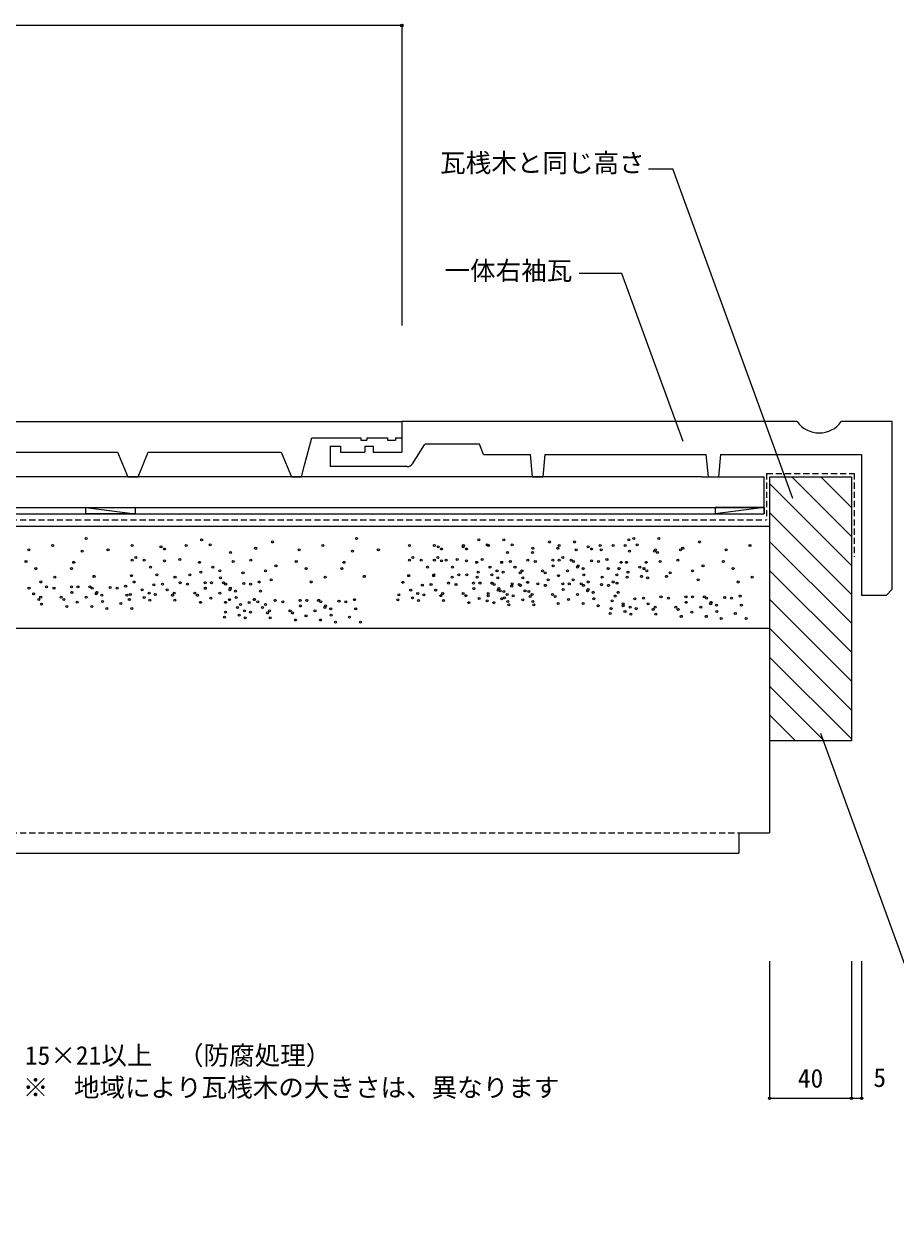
# Model space of a CAD drawing. Units: millimetres, scale not verified. Extents: x -198 to 202, y -140 to 130.
# Drawn here: x 32.3 to 117.6, y -48.1 to 70 of the extents above; entities that cross this region are included whole.
import ezdxf
from ezdxf.enums import TextEntityAlignment as Align

# ---------------------------------------------------------------- set-up
doc = ezdxf.new("R2010")
doc.units = ezdxf.units.MM
doc.header["$LTSCALE"] = 0.5
doc.header["$PDMODE"] = 32
doc.header["$PDSIZE"] = 0.25
doc.linetypes.add('DASHED1', pattern=[1.8, 1.2, -0.6])
for name, color, linetype, lineweight in [('1-0', 7, 'Continuous', 18), ('1-1', 7, 'Continuous', 18), ('1-2', 7, 'Continuous', 18)]:
    doc.layers.add(name, color=color, linetype=linetype, lineweight=lineweight)
doc.styles.add('ＭＳ ゴシック', font='')
doc.styles.get('ＭＳ ゴシック').set_extended_font_data('MS Gothic')

msp = doc.modelspace()

# ---------------------------------------------------------------- linework, layer by layer
at = {"layer": '1-0', "color": 3, "linetype": 'DASHED1'}
for p in [(104.9924, 26.1141), (-144.4558, 21.5595)]:
    msp.add_line(p, (104.9924, 21.5595), dxfattribs=at)
at = {"layer": '1-0'}
for p, q in [((98.658, 25.7595), (-144.4558, 25.7595)), ((98.658, 25.7595), (104.7549, 25.7595)), ((104.7549, 22.7595), (104.7549, 25.7595)), ((105.2969, 25.7595), (113.2969, 25.7595)), ((105.2969, 25.7595), (105.2969, -0.0405)), ((113.2969, 17.1084), (105.2969, 25.1084)), ((113.2969, 19.9368), (107.4742, 25.7595)), ((113.2969, 22.7652), (110.3027, 25.7595)), ((113.2969, 25.7595), (113.2969, -0.0405)), ((-143.4, 22.7595), (104.7549, 22.7595)), ((38.4, 22.7595), (43.2, 22.1595)), ((104.7549, 22.7595), (99.955, 22.1595)), ((-143.4, 22.1595), (104.7549, 22.1595)), ((113.2969, 14.2799), (105.2969, 22.2799)), ((-144.4558, 20.9595), (105.2969, 20.9595)), ((113.2969, 11.4515), (105.2969, 19.4515)), ((113.2969, 8.6231), (105.2969, 16.6231)), ((113.2969, 5.7947), (105.2969, 13.7947)), ((-144.4558, 10.9595), (105.2969, 10.9595)), ((113.2969, 2.9662), (105.2969, 10.9662)), ((113.2969, 0.1378), (105.2969, 8.1378)), ((110.6468, -0.0405), (105.2969, 5.3094)), ((107.8184, -0.0405), (105.2969, 2.481)), ((113.2969, -0.0405), (105.2969, -0.0405)), ((105.2969, -0.0405), (105.2969, -9.0405)), ((102.2969, -9.0405), (102.2969, -11.0405)), ((102.2969, -9.0405), (105.2969, -9.0405)), ((-144.4558, -11.0405), (102.2969, -11.0405))]:
    msp.add_line(p, q, dxfattribs=at)
at = {"layer": '1-0', "linetype": 'DASHED1'}
msp.add_line((-144.4558, -9.0405), (102.2969, -9.0405), dxfattribs=at)
at = {"layer": '1-0', "color": 3, "linetype": 'DASHED1'}
msp.add_lwpolyline([(104.9924, 26.1141), (113.5757, 26.1141), (113.5757, 17.9481)], dxfattribs=at)
at = {"layer": '1-0'}
msp.add_lwpolyline([(38.4, 22.1595), (38.4, 22.7595), (43.2, 22.7595), (43.2, 22.1595)], close=True, dxfattribs=at)
for points in [[(104.7549, 22.7595), (99.955, 22.7595), (99.955, 22.1595), (104.7549, 22.1595)], [(104.7549, 22.7595), (104.7549, 22.1595), (104.7549, 22.7595)], [(110.2703, 0.6892), (128.0172, -48.0701), (132.973, -48.0701)]]:
    msp.add_lwpolyline(points, dxfattribs=at)
for centre in [(35.1379, 19.059), (38.431, 19.745), (42.927, 19.059), (45.7399, 18.9218), (48.2097, 19.059), (49.719, 19.6078), (50.5423, 19.1276), (56.6482, 19.402), (61.5879, 19.059), (64.8809, 19.745), (70.0438, 19.059), (72.4887, 19.059), (72.8566, 18.9218), (75.3016, 18.9218), (75.3264, 19.059), (76.8358, 19.6078), (77.659, 19.1276), (77.7714, 19.059), (79.2807, 19.6078), (80.104, 19.1276), (83.765, 19.402), (84.7135, 19.059), (86.2099, 19.402), (87.5264, 18.9218), (88.7046, 19.059), (89.9962, 19.059), (91.1496, 19.059), (91.5055, 19.6078), (91.9977, 19.745), (92.3288, 19.1276), (94.4427, 19.745), (98.4347, 19.402), (103.3744, 19.059), (32.8053, 18.6473), (38.0193, 18.5101), (40.5578, 18.6473), (43.27, 17.8927), (46.0829, 18.7159), (47.5922, 17.6868), (52.5319, 18.3729), (55.0017, 18.7845), (59.2553, 18.6473), (64.4693, 18.5101), (67.0077, 18.6473), (70.3868, 17.8927), (72.8318, 17.8927), (73.1997, 18.7159), (74.709, 17.6868), (75.6446, 18.7159), (77.1539, 17.6868), (79.6486, 18.3729), (82.0936, 18.3729), (82.1184, 18.7845), (84.5634, 18.7845), (85.0565, 17.8927), (86.372, 18.6473), (87.8694, 18.7159), (88.817, 18.6473), (89.3787, 17.6868), (91.5861, 18.5101), (94.031, 18.5101), (94.1245, 18.6473), (94.3184, 18.3729), (96.5695, 18.6473), (96.7882, 18.7845), (101.0418, 18.6473), (32.5309, 17.481), (33.4913, 16.795), (36.9902, 16.795), (37.1961, 17.4124), (42.927, 17.6182), (44.0933, 17.6182), (44.7108, 16.9322), (46.0829, 17.5496), (49.5132, 17.4124), (49.6504, 16.4519), (50.8167, 16.9322), (51.5028, 16.5892), (52.8063, 17.481), (54.5214, 17.6182), (55.9622, 16.5892), (56.9913, 17.0694), (58.9808, 17.481), (59.9413, 16.795), (63.4402, 16.795), (63.6461, 17.4124), (70.0438, 17.6182), (71.2101, 17.6182), (71.8275, 16.9322), (72.4887, 17.6182), (73.1997, 17.5496), (73.655, 17.6182), (74.2725, 16.9322), (75.6446, 17.5496), (76.63, 17.4124), (76.7672, 16.4519), (77.9335, 16.9322), (78.6195, 16.5892), (79.0749, 17.4124), (79.2121, 16.4519), (79.923, 17.481), (80.3784, 16.9322), (81.0645, 16.5892), (81.6382, 17.6182), (82.368, 17.481), (83.0789, 16.5892), (84.0831, 17.6182), (84.108, 17.0694), (84.7135, 17.6182), (85.5239, 16.5892), (85.8798, 17.6182), (86.0976, 17.481), (86.4973, 16.9322), (86.553, 17.0694), (87.0581, 16.795), (87.8694, 17.5496), (88.5425, 17.481), (89.503, 16.795), (90.557, 16.795), (90.7628, 17.4124), (91.2997, 17.4124), (91.4369, 16.4519), (92.6032, 16.9322), (93.0019, 16.795), (93.2078, 17.4124), (93.2893, 16.5892), (94.5928, 17.481), (96.3079, 17.6182), (97.7487, 16.5892), (98.7778, 17.0694), (100.7673, 17.481), (101.7278, 16.795), (33.9716, 15.4914), (35.3437, 15.9717), (39.1856, 16.0403), (42.8584, 16.1089), (43.1249, 15.4892), (45.3282, 16.1775), (45.894, 15.2834), (47.112, 15.9717), (47.6092, 15.4206), (48.339, 15.2834), (48.5527, 16.1775), (50.0541, 15.4206), (50.6845, 15.4206), (51.5714, 15.9031), (51.8508, 15.4206), (52.0686, 15.2834), (53.7668, 16.3833), (53.8404, 15.352), (54.5135, 15.2834), (55.3497, 15.4892), (56.511, 15.6973), (60.4216, 15.4914), (61.7937, 15.9717), (65.6356, 16.0403), (69.3918, 15.4563), (69.9752, 16.1089), (72.4201, 16.1089), (72.445, 16.1775), (73.876, 15.3877), (74.2287, 15.9717), (74.8899, 16.1775), (75.6695, 16.1775), (76.321, 15.3877), (76.6737, 15.9717), (76.9513, 15.3877), (78.1144, 16.1775), (78.1176, 15.3877), (78.1354, 15.3671), (78.6881, 15.9031), (80.1072, 15.3191), (80.8835, 16.3833), (81.1331, 15.9031), (81.6165, 15.4563), (82.6196, 15.2985), (83.3285, 16.3833), (83.6278, 15.6973), (84.6449, 16.1089), (85.0646, 15.2985), (85.6949, 15.2985), (86.0727, 15.6973), (86.8613, 15.2985), (87.1147, 16.1775), (87.5383, 15.4914), (88.8985, 15.9717), (88.9104, 15.9717), (89.9833, 15.4914), (90.3392, 16.1775), (90.3601, 15.3671), (91.3554, 15.9717), (92.7524, 16.0403), (93.3579, 15.9031), (95.1973, 16.0403), (95.5533, 16.3833), (98.2975, 15.6973), (102.2081, 15.4914), (103.5802, 15.9717), (32.8256, 14.8874), (33.281, 14.3385), (34.5407, 15.0246), (35.2705, 14.8874), (36.9857, 15.0246), (37.0106, 14.4757), (37.6161, 15.0246), (38.7824, 15.0246), (39.0001, 14.8874), (39.3998, 14.3385), (39.4555, 14.4757), (39.9606, 14.2013), (40.7719, 14.956), (41.4451, 14.8874), (42.2813, 15.0932), (42.4056, 14.2013), (42.7382, 14.2543), (43.9045, 14.7345), (44.5905, 14.3915), (45.0459, 15.2148), (45.1831, 14.2543), (46.3494, 14.7345), (46.8545, 14.1857), (47.0355, 14.3915), (49.0499, 14.3915), (49.2995, 14.1857), (50.079, 14.8717), (51.4948, 14.3915), (52.4683, 14.7345), (52.524, 14.8717), (53.0291, 14.5973), (55.474, 14.5973), (69.005, 14.2214), (70.1713, 14.7017), (70.8573, 14.3586), (71.3127, 15.1819), (71.4499, 14.2214), (72.1609, 15.2505), (72.6162, 14.7017), (73.1213, 14.1528), (73.3023, 14.3586), (74.6058, 15.2505), (75.3167, 14.3586), (75.5663, 14.1528), (76.3458, 14.8389), (77.7486, 14.1322), (77.7617, 14.3586), (78.3354, 15.2505), (78.7351, 14.7017), (78.7908, 14.8389), (78.9149, 14.6124), (79.2959, 14.5645), (79.6009, 14.2694), (80.0563, 15.0927), (80.1935, 14.1322), (80.7803, 15.2505), (80.9045, 15.1613), (81.3598, 14.6124), (81.7409, 14.5645), (82.0459, 14.2694), (83.3494, 15.1613), (84.0603, 14.2694), (85.0894, 14.7496), (86.5053, 14.2694), (87.079, 15.1613), (87.4787, 14.6124), (87.5344, 14.7496), (88.0395, 14.4752), (88.8508, 15.2299), (89.524, 15.1613), (90.1801, 14.118), (90.4845, 14.4752), (102.4049, 14.118), (33.7861, 13.7897), (33.967, 13.9955), (34.0356, 13.3094), (35.9815, 13.9955), (36.231, 13.7897), (36.5303, 13.1036), (37.5475, 13.5152), (38.4264, 13.9955), (38.9753, 13.1036), (40.0173, 13.5838), (40.4409, 12.8978), (41.801, 13.378), (41.813, 13.378), (42.6447, 13.7741), (42.8858, 12.8978), (44.0854, 13.9799), (44.6591, 13.7055), (47.1041, 13.7055), (49.5988, 13.4996), (50.6159, 13.9113), (52.0437, 13.4996), (52.4398, 13.7611), (53.0857, 13.9799), (53.2194, 13.0065), (53.5093, 13.2938), (54.3608, 13.4867), (54.8695, 13.7741), (54.8814, 13.7741), (55.2089, 13.5553), (55.6643, 13.0065), (55.9543, 13.2938), (56.9241, 13.6925), (57.6539, 13.5553), (59.3691, 13.6925), (59.3939, 13.1437), (59.9994, 13.6925), (61.1657, 13.6925), (61.3835, 13.5553), (61.7832, 13.0065), (61.8389, 13.1437), (63.1553, 13.6239), (63.8284, 13.5553), (64.6646, 13.7611), (68.9115, 13.7412), (70.3522, 13.947), (70.926, 13.6726), (73.3709, 13.6726), (75.8656, 13.4667), (76.8827, 13.8784), (77.6551, 13.652), (78.3105, 13.4667), (79.0958, 13.8578), (79.3525, 13.947), (79.6696, 13.5834), (79.7761, 13.2609), (81.1363, 13.7412), (81.1482, 13.7412), (81.8649, 14.0636), (82.1145, 13.5834), (82.2211, 13.2609), (84.3099, 14.0636), (84.6092, 13.3775), (85.6263, 13.7892), (87.0542, 13.3775), (88.0961, 13.8578), (88.5197, 13.1717), (89.8799, 13.652), (89.8918, 13.652), (90.9597, 13.3634), (90.9647, 13.1717), (91.6457, 13.0203), (92.1011, 13.8436), (92.9492, 13.9122), (93.4046, 13.3634), (94.0907, 13.0203), (94.6644, 14.0494), (95.3942, 13.9122), (96.1051, 13.0203), (97.1093, 14.0494), (97.1342, 13.5006), (97.7397, 14.0494), (98.5501, 13.0203), (98.906, 14.0494), (99.1238, 13.9122), (99.5235, 13.3634), (99.5792, 13.5006), (100.0843, 13.2261), (100.8956, 13.9808), (101.5687, 13.9122), (102.5292, 13.2261), (51.9596, 12.046), (52.0531, 12.5262), (53.4003, 12.2518), (53.9054, 12.6634), (53.974, 11.9774), (54.498, 12.5262), (56.1694, 12.4576), (56.3504, 12.6634), (56.419, 11.9774), (58.3648, 12.6634), (58.6144, 12.4576), (58.9137, 11.7716), (59.9308, 12.1832), (60.8098, 12.6634), (61.3586, 11.7716), (62.344, 12.8693), (62.4006, 12.2518), (64.1844, 12.046), (64.1963, 12.046), (64.789, 12.8693), (89.6999, 12.4029), (89.7934, 12.8831), (91.1406, 12.6087), (91.7143, 12.3343), (92.2383, 12.8831), (93.9097, 12.8145), (94.1593, 12.3343), (96.3547, 12.8145), (96.654, 12.1284), (97.6711, 12.5401), (99.0989, 12.1284), (100.1409, 12.6087), (100.5645, 11.9226), (101.9247, 12.4029), (101.9366, 12.4029), (103.0095, 11.9226), (62.8242, 11.5657), (65.2692, 11.5657)]:
    msp.add_circle(centre, 0.097, dxfattribs=at)
at = {"layer": '1-1'}
for p, q in [((69.2969, 69.9244), (8.0969, 69.9244)), ((69.2969, 69.9244), (69.2969, 40.5733)), ((93.4315, 55.9107), (95.8158, 55.9107)), ((107.5607, 23.6419), (95.8158, 55.9107)), ((90.8385, 45.6734), (86.6676, 45.6734)), ((96.8271, 29.2199), (90.8385, 45.6734)), ((69.2969, 31.1749), (69.2969, 29.5749)), ((69.2969, 31.1749), (69.2969, 28.1749)), ((69.2969, 31.1749), (69.2969, 28.7749)), ((69.2969, 31.1749), (69.2969, 28.7749)), ((69.2969, 31.1749), (69.2969, 28.7749)), ((117.2969, 31.1749), (112.3036, 31.1749)), ((117.2969, 14.7749), (117.2969, 31.1749)), ((59.7982, 26.9201), (60.4969, 29.5749)), ((60.4969, 29.5749), (60.9041, 29.5749)), ((60.4969, 29.5749), (65.2969, 29.5749)), ((60.9041, 29.5749), (60.9728, 29.5749)), ((65.8969, 29.5749), (65.8969, 29.3749)), ((65.8969, 29.5749), (67.8969, 29.5749)), ((67.8969, 29.5749), (67.8969, 29.3749)), ((68.6969, 29.5749), (68.6969, 29.3749)), ((68.6969, 29.5749), (69.2969, 29.5749)), ((62.2969, 28.7749), (62.2969, 26.7749)), ((65.6969, 28.7749), (66.4969, 28.7749)), ((65.6969, 28.7749), (65.6969, 28.1749)), ((66.4969, 28.7749), (66.4969, 28.1749)), ((67.8969, 29.3749), (68.6969, 29.3749)), ((70.3464, 27.0528), (71.5201, 28.8971)), ((76.8924, 28.9749), (71.579, 28.9749)), ((77.2969, 27.9749), (76.8924, 28.9749)), ((29.0969, 28.1749), (41.4969, 28.1749)), ((41.4969, 28.1749), (42.4969, 25.7749)), ((43.4969, 25.7749), (44.4969, 28.1749)), ((44.4969, 28.1749), (57.4969, 28.1749)), ((57.4969, 28.1749), (58.4969, 25.7749)), ((63.2969, 28.1749), (65.6969, 28.1749)), ((66.4969, 28.1749), (69.2969, 28.1749)), ((77.2969, 27.9749), (81.8969, 27.9749)), ((82.0969, 25.7749), (81.8969, 27.9749)), ((83.2969, 27.9749), (83.0969, 25.7749)), ((83.2969, 27.9749), (99.0969, 27.9749)), ((99.2969, 25.7749), (99.0969, 27.9749)), ((100.4969, 27.9749), (100.2969, 25.7749)), ((100.4969, 27.9749), (114.2969, 27.9749)), ((114.2969, 27.9749), (114.2969, 14.1749)), ((59.4969, 25.7749), (59.7952, 26.9085)), ((69.8403, 26.7749), (62.2969, 26.7749)), ((42.4969, 25.7749), (43.4969, 25.7749)), ((58.4969, 25.7749), (59.4969, 25.7749)), ((82.0969, 25.7749), (83.0969, 25.7749)), ((99.2969, 25.7749), (100.2969, 25.7749)), ((116.6969, 14.1749), (114.2969, 14.1749)), ((116.6969, 14.1749), (117.2969, 14.7749))]:
    msp.add_line(p, q, dxfattribs=at)
for points in [[(8.0969, 31.1749), (69.2969, 31.1749), (69.2969, 29.5749)], [(107.9866, 31.1749), (69.2969, 31.1749), (69.2969, 28.7749)], [(65.2969, 29.5749), (65.2969, 29.3749), (65.8969, 29.3749)], [(62.2969, 28.7749), (63.2969, 28.7749), (63.2969, 28.1749)]]:
    msp.add_lwpolyline(points, dxfattribs=at)
for centre, radius, start, end in [((110.1451, 32.7201), 2.6546, 215.59773, 324.40225), ((72.0263, 28.5749), 0.6, 138.18965, 147.52879), ((69.8403, 27.3749), 0.6, 270, 327.52879)]:
    msp.add_arc(centre, radius, start, end, dxfattribs=at)
msp.add_point((69.2969, 69.9244), dxfattribs=at)
at = {"layer": '1-2'}
for p, q in [((105.2969, -21.6054), (105.2969, -35.0137)), ((114.2969, -21.6054), (114.2969, -35.0137)), ((114.2969, -35.0137), (113.2969, -35.0137))]:
    msp.add_line(p, q, dxfattribs=at)
msp.add_lwpolyline([(113.2969, -21.6054), (113.2969, -35.0137), (105.2969, -35.0137)], dxfattribs=at)
for p in [(105.2969, -35.0137), (113.2969, -35.0137), (114.2969, -35.0137)]:
    msp.add_point(p, dxfattribs=at)

# ---------------------------------------------------------------- texts
at = {"layer": '1-0', "style": 'ＭＳ ゴシック'}
for s, p in [('15×21以上\u3000（防腐処理）', (32.4185, -32.2784)), ('※\u3000地域により瓦桟木の大きさは、異なります', (32.2174, -35.4139))]:
    msp.add_text(s, height=1.833, dxfattribs=at).set_placement(p, align=Align.BOTTOM_LEFT)
at = {"layer": '1-1', "style": 'ＭＳ ゴシック'}
for s, p in [('瓦桟木と同じ高さ', (73.0591, 55.014)), ('一体右袖瓦', (73.4864, 44.4743))]:
    msp.add_text(s, height=1.833, dxfattribs=at).set_placement(p, align=Align.BOTTOM_LEFT)
at = {"layer": '1-2', "style": 'ＭＳ ゴシック'}
for s, p in [('40', (108.0469, -34.5137)), ('5', (115.4427, -34.4493))]:
    msp.add_text(s, height=1.833, dxfattribs=at).set_placement(p, align=Align.BOTTOM_LEFT)

doc.saveas('drawing.dxf')
